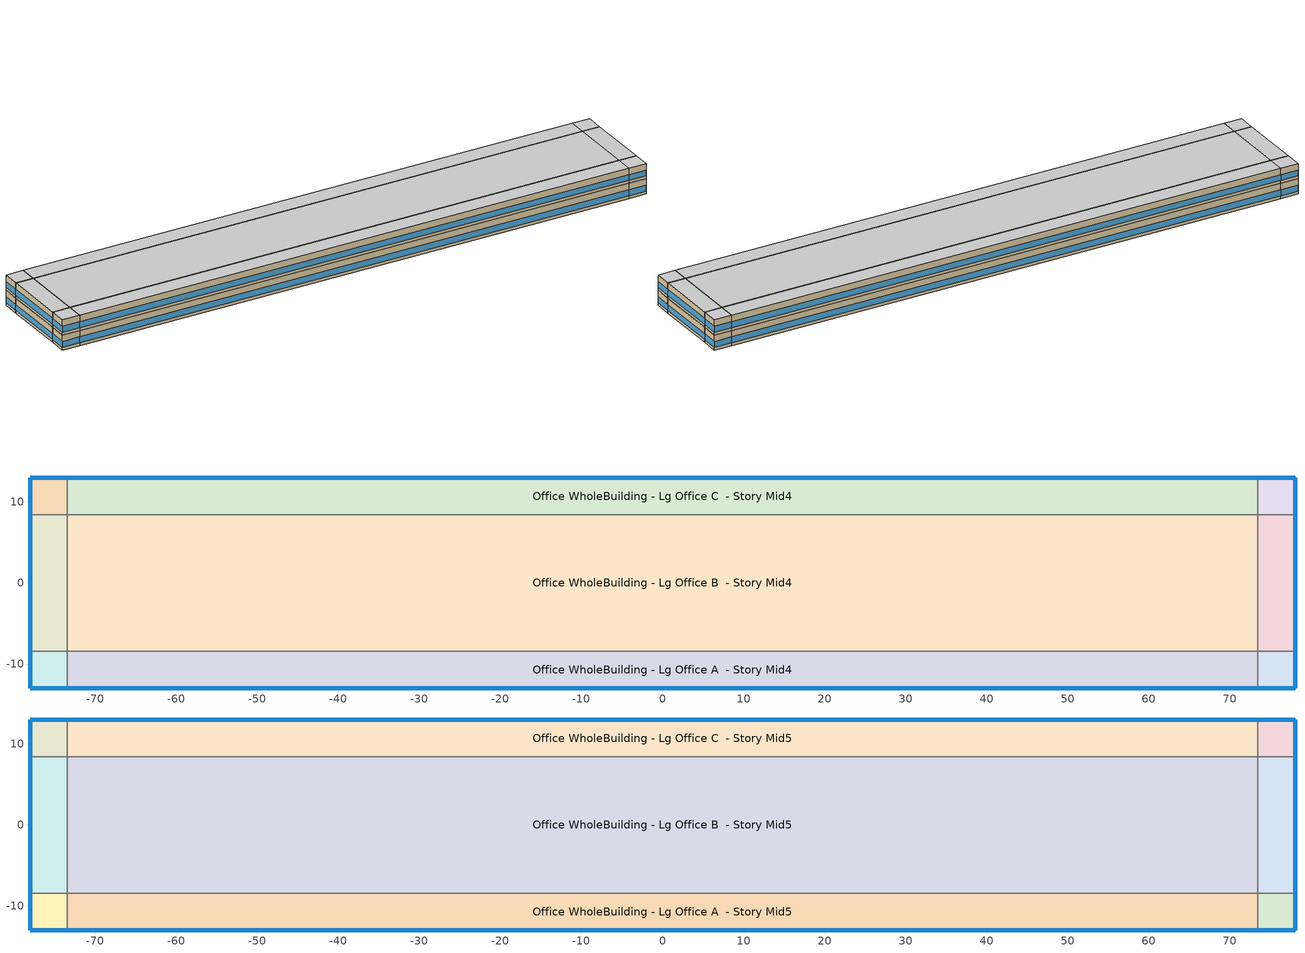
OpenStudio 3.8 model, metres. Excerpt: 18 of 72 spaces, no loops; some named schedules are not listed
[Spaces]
Office WholeBuilding - Lg Office A end_a - Story Mid4
 floor adiabatic (Typical Interior Floor): -78.08,-13.01 -78.08,-8.44 -73.51,-8.44 -73.51,-13.01 z15.85
 wall outside: -78.08,-8.44 -78.08,-13.01 -73.51,-13.01 z15.85:19.81
 wall to Office WholeBuilding - Lg Office B end_a - Story Mid4: -73.51,-8.44 -78.08,-8.44 z15.85:19.81
 wall to Office WholeBuilding - Lg Office A  - Story Mid4: -73.51,-13.01 -73.51,-8.44 z15.85:19.81
 window (Window U-0.91 SHGC 0.53): -78.08,-8.47 -78.08,-12.99 / -78.06,-13.01 -73.54,-13.01 z16.61:18.13
 ceiling adiabatic (Typical Interior Ceiling): -73.51,-13.01 -73.51,-8.44 -78.08,-8.44 -78.08,-13.01 z19.81
Office WholeBuilding - Lg Office B end_a - Story Mid4
 floor adiabatic (Typical Interior Floor): -78.08,-8.44 -78.08,8.44 -73.51,8.44 -73.51,-8.44 z15.85
 wall outside: -78.08,8.44 -78.08,-8.44 z15.85:19.81
 wall to Office WholeBuilding - Lg Office C end_a - Story Mid4: -73.51,8.44 -78.08,8.44 z15.85:19.81
 wall to Office WholeBuilding - Lg Office B  - Story Mid4: -73.51,-8.44 -73.51,8.44 z15.85:19.81
 window (Window U-0.91 SHGC 0.53): -78.08,8.42 -78.08,-8.42 z16.61:18.12
 ceiling adiabatic (Typical Interior Ceiling): -73.51,-8.44 -73.51,8.44 -78.08,8.44 -78.08,-8.44 z19.81
Office WholeBuilding - Lg Office C end_a - Story Mid4
 floor adiabatic (Typical Interior Floor): -78.08,8.44 -78.08,13.01 -73.51,13.01 -73.51,8.44 z15.85
 wall outside: -73.51,13.01 -78.08,13.01 -78.08,8.44 z15.85:19.81
 wall to Office WholeBuilding - Lg Office C  - Story Mid4: -73.51,8.44 -73.51,13.01 z15.85:19.81
 window (Window U-0.91 SHGC 0.53): -78.08,12.99 -78.08,8.47 / -73.54,13.01 -78.06,13.01 z16.61:18.13
 ceiling adiabatic (Typical Interior Ceiling): -73.51,8.44 -73.51,13.01 -78.08,13.01 -78.08,8.44 z19.81
Office WholeBuilding - Lg Office A  - Story Mid4
 floor adiabatic (Typical Interior Floor): -73.51,-13.01 -73.51,-8.44 73.51,-8.44 73.51,-13.01 z15.85
 wall outside: -73.51,-13.01 73.51,-13.01 z15.85:19.81
 wall to Office WholeBuilding - Lg Office B  - Story Mid4: 73.51,-8.44 -73.51,-8.44 z15.85:19.81
 wall to Office WholeBuilding - Lg Office A end_b - Story Mid4: 73.51,-13.01 73.51,-8.44 z15.85:19.81
 window (Window U-0.91 SHGC 0.53): -73.48,-13.01 73.48,-13.01 z16.61:18.12
 ceiling adiabatic (Typical Interior Ceiling): 73.51,-13.01 73.51,-8.44 -73.51,-8.44 -73.51,-13.01 z19.81
Office WholeBuilding - Lg Office B  - Story Mid4
 floor adiabatic (Typical Interior Floor): -73.51,-8.44 -73.51,8.44 73.51,8.44 73.51,-8.44 z15.85
 wall to Office WholeBuilding - Lg Office C  - Story Mid4: 73.51,8.44 -73.51,8.44 z15.85:19.81
 wall to Office WholeBuilding - Lg Office B end_b - Story Mid4: 73.51,-8.44 73.51,8.44 z15.85:19.81
 ceiling adiabatic (Typical Interior Ceiling): 73.51,-8.44 73.51,8.44 -73.51,8.44 -73.51,-8.44 z19.81
Office WholeBuilding - Lg Office C  - Story Mid4
 floor adiabatic (Typical Interior Floor): -73.51,8.44 -73.51,13.01 73.51,13.01 73.51,8.44 z15.85
 wall outside: 73.51,13.01 -73.51,13.01 z15.85:19.81
 wall to Office WholeBuilding - Lg Office C end_b - Story Mid4: 73.51,8.44 73.51,13.01 z15.85:19.81
 window (Window U-0.91 SHGC 0.53): 73.48,13.01 -73.48,13.01 z16.61:18.12
 ceiling adiabatic (Typical Interior Ceiling): 73.51,8.44 73.51,13.01 -73.51,13.01 -73.51,8.44 z19.81
Office WholeBuilding - Lg Office A end_b - Story Mid4
 floor adiabatic (Typical Interior Floor): 73.51,-13.01 73.51,-8.44 78.08,-8.44 78.08,-13.01 z15.85
 wall outside: 73.51,-13.01 78.08,-13.01 78.08,-8.44 z15.85:19.81
 wall to Office WholeBuilding - Lg Office B end_b - Story Mid4: 78.08,-8.44 73.51,-8.44 z15.85:19.81
 window (Window U-0.91 SHGC 0.53): 73.54,-13.01 78.06,-13.01 / 78.08,-12.99 78.08,-8.47 z16.61:18.13
 ceiling adiabatic (Typical Interior Ceiling): 78.08,-13.01 78.08,-8.44 73.51,-8.44 73.51,-13.01 z19.81
Office WholeBuilding - Lg Office B end_b - Story Mid4
 floor adiabatic (Typical Interior Floor): 73.51,-8.44 73.51,8.44 78.08,8.44 78.08,-8.44 z15.85
 wall outside: 78.08,-8.44 78.08,8.44 z15.85:19.81
 wall to Office WholeBuilding - Lg Office C end_b - Story Mid4: 78.08,8.44 73.51,8.44 z15.85:19.81
 window (Window U-0.91 SHGC 0.53): 78.08,-8.42 78.08,8.42 z16.61:18.12
 ceiling adiabatic (Typical Interior Ceiling): 78.08,-8.44 78.08,8.44 73.51,8.44 73.51,-8.44 z19.81
Office WholeBuilding - Lg Office C end_b - Story Mid4
 floor adiabatic (Typical Interior Floor): 73.51,8.44 73.51,13.01 78.08,13.01 78.08,8.44 z15.85
 wall outside: 78.08,8.44 78.08,13.01 73.51,13.01 z15.85:19.81
 window (Window U-0.91 SHGC 0.53): 78.06,13.01 73.54,13.01 / 78.08,8.47 78.08,12.99 z16.61:18.13
 ceiling adiabatic (Typical Interior Ceiling): 78.08,8.44 78.08,13.01 73.51,13.01 73.51,8.44 z19.81
Office WholeBuilding - Lg Office A end_a - Story Mid5
 floor adiabatic (Typical Interior Floor): -78.08,-13.01 -78.08,-8.44 -73.51,-8.44 -73.51,-13.01 z19.81
 wall outside: -78.08,-8.44 -78.08,-13.01 -73.51,-13.01 z19.81:23.77
 wall to Office WholeBuilding - Lg Office B end_a - Story Mid5: -73.51,-8.44 -78.08,-8.44 z19.81:23.77
 wall to Office WholeBuilding - Lg Office A  - Story Mid5: -73.51,-13.01 -73.51,-8.44 z19.81:23.77
 window (Window U-0.91 SHGC 0.53): -78.08,-8.47 -78.08,-12.99 / -78.06,-13.01 -73.54,-13.01 z20.57:22.1
 ceiling adiabatic (Typical Interior Ceiling): -73.51,-13.01 -73.51,-8.44 -78.08,-8.44 -78.08,-13.01 z23.77
Office WholeBuilding - Lg Office B end_a - Story Mid5
 floor adiabatic (Typical Interior Floor): -78.08,-8.44 -78.08,8.44 -73.51,8.44 -73.51,-8.44 z19.81
 wall outside: -78.08,8.44 -78.08,-8.44 z19.81:23.77
 wall to Office WholeBuilding - Lg Office C end_a - Story Mid5: -73.51,8.44 -78.08,8.44 z19.81:23.77
 wall to Office WholeBuilding - Lg Office B  - Story Mid5: -73.51,-8.44 -73.51,8.44 z19.81:23.77
 window (Window U-0.91 SHGC 0.53): -78.08,8.42 -78.08,-8.42 z20.57:22.08
 ceiling adiabatic (Typical Interior Ceiling): -73.51,-8.44 -73.51,8.44 -78.08,8.44 -78.08,-8.44 z23.77
Office WholeBuilding - Lg Office C end_a - Story Mid5
 floor adiabatic (Typical Interior Floor): -78.08,8.44 -78.08,13.01 -73.51,13.01 -73.51,8.44 z19.81
 wall outside: -73.51,13.01 -78.08,13.01 -78.08,8.44 z19.81:23.77
 wall to Office WholeBuilding - Lg Office C  - Story Mid5: -73.51,8.44 -73.51,13.01 z19.81:23.77
 window (Window U-0.91 SHGC 0.53): -78.08,12.99 -78.08,8.47 / -73.54,13.01 -78.06,13.01 z20.57:22.1
 ceiling adiabatic (Typical Interior Ceiling): -73.51,8.44 -73.51,13.01 -78.08,13.01 -78.08,8.44 z23.77
Office WholeBuilding - Lg Office A  - Story Mid5
 floor adiabatic (Typical Interior Floor): -73.51,-13.01 -73.51,-8.44 73.51,-8.44 73.51,-13.01 z19.81
 wall outside: -73.51,-13.01 73.51,-13.01 z19.81:23.77
 wall to Office WholeBuilding - Lg Office B  - Story Mid5: 73.51,-8.44 -73.51,-8.44 z19.81:23.77
 wall to Office WholeBuilding - Lg Office A end_b - Story Mid5: 73.51,-13.01 73.51,-8.44 z19.81:23.77
 window (Window U-0.91 SHGC 0.53): -73.48,-13.01 73.48,-13.01 z20.57:22.08
 ceiling adiabatic (Typical Interior Ceiling): 73.51,-13.01 73.51,-8.44 -73.51,-8.44 -73.51,-13.01 z23.77
Office WholeBuilding - Lg Office B  - Story Mid5
 floor adiabatic (Typical Interior Floor): -73.51,-8.44 -73.51,8.44 73.51,8.44 73.51,-8.44 z19.81
 wall to Office WholeBuilding - Lg Office C  - Story Mid5: 73.51,8.44 -73.51,8.44 z19.81:23.77
 wall to Office WholeBuilding - Lg Office B end_b - Story Mid5: 73.51,-8.44 73.51,8.44 z19.81:23.77
 ceiling adiabatic (Typical Interior Ceiling): 73.51,-8.44 73.51,8.44 -73.51,8.44 -73.51,-8.44 z23.77
Office WholeBuilding - Lg Office C  - Story Mid5
 floor adiabatic (Typical Interior Floor): -73.51,8.44 -73.51,13.01 73.51,13.01 73.51,8.44 z19.81
 wall outside: 73.51,13.01 -73.51,13.01 z19.81:23.77
 wall to Office WholeBuilding - Lg Office C end_b - Story Mid5: 73.51,8.44 73.51,13.01 z19.81:23.77
 window (Window U-0.91 SHGC 0.53): 73.48,13.01 -73.48,13.01 z20.57:22.08
 ceiling adiabatic (Typical Interior Ceiling): 73.51,8.44 73.51,13.01 -73.51,13.01 -73.51,8.44 z23.77
Office WholeBuilding - Lg Office A end_b - Story Mid5
 floor adiabatic (Typical Interior Floor): 73.51,-13.01 73.51,-8.44 78.08,-8.44 78.08,-13.01 z19.81
 wall outside: 73.51,-13.01 78.08,-13.01 78.08,-8.44 z19.81:23.77
 wall to Office WholeBuilding - Lg Office B end_b - Story Mid5: 78.08,-8.44 73.51,-8.44 z19.81:23.77
 window (Window U-0.91 SHGC 0.53): 78.08,-12.99 78.08,-8.47 / 73.54,-13.01 78.06,-13.01 z20.57:22.1
 ceiling adiabatic (Typical Interior Ceiling): 78.08,-13.01 78.08,-8.44 73.51,-8.44 73.51,-13.01 z23.77
Office WholeBuilding - Lg Office B end_b - Story Mid5
 floor adiabatic (Typical Interior Floor): 73.51,-8.44 73.51,8.44 78.08,8.44 78.08,-8.44 z19.81
 wall outside: 78.08,-8.44 78.08,8.44 z19.81:23.77
 wall to Office WholeBuilding - Lg Office C end_b - Story Mid5: 78.08,8.44 73.51,8.44 z19.81:23.77
 window (Window U-0.91 SHGC 0.53): 78.08,-8.42 78.08,8.42 z20.57:22.08
 ceiling adiabatic (Typical Interior Ceiling): 78.08,-8.44 78.08,8.44 73.51,8.44 73.51,-8.44 z23.77
Office WholeBuilding - Lg Office C end_b - Story Mid5
 floor adiabatic (Typical Interior Floor): 73.51,8.44 73.51,13.01 78.08,13.01 78.08,8.44 z19.81
 wall outside: 78.08,8.44 78.08,13.01 73.51,13.01 z19.81:23.77
 window (Window U-0.91 SHGC 0.53): 78.06,13.01 73.54,13.01 / 78.08,8.47 78.08,12.99 z20.57:22.1
 ceiling adiabatic (Typical Interior Ceiling): 78.08,8.44 78.08,13.01 73.51,13.01 73.51,8.44 z23.77
[Site]
Houston Dw Hooks_TX_USA: Latitude {deg}=30.06; Longitude {deg}=-95.55; Time Zone {hr}=-6; Elevation {m}=46; Terrain=City
[Site:WaterMainsTemperature]
Calculation Method=Correlation; Annual Average Outdoor Air Temperature {C}=20.83; Maximum Difference In Monthly Average Outdoor Air Temperatures {deltaC}=19.84
[SizingPeriod:DesignDay] Barometric Pressure {Pa}=100774; Rain Indicator=No; Snow Indicator=No; Day of Month=21; Daylight Saving Time Indicator=No; Humidity Condition Type=Wetbulb; Dry-Bulb Temperature Range Modifier Type=DefaultMultipliers
Name | Maximum Dry-Bulb Temperature {C} | Daily Dry-Bulb Temperature Range {deltaC} | Wind Speed {m/s} | Wind Direction {deg} | Month | Day Type | Wetbulb or DewPoint at Maximum Dry-Bulb {C} | Solar Model Indicator | ASHRAE Clear Sky Optical Depth for Beam Irradiance | ASHRAE Clear Sky Optical Depth for Diffuse Irradiance | Sky Clearness
Houston Dw Hooks Ann Clg .4% Condns DB=>MWB 1 | 37 | 11 | 2.9 | 190 | 8 | SummerDesignDay | 24.5 | ASHRAETau | 0.4 | 2.405
Houston Dw Hooks Ann Clg .4% Condns WB=>MDB 1 | 31.2 | 11 | 2.9 | 190 | 8 | SummerDesignDay | 26.8 | ASHRAETau | 0.4 | 2.405
Houston Dw Hooks Ann Htg 99.6% Condns DB 1 | -1.2 | 0 | 1.5 | 0 | 12 | WinterDesignDay | -1.2 | ASHRAEClearSky |  |  | 0
Houston Dw Hooks August .4% Condns DB=>MCWB 1 | 37.7 | 11 | 2.9 | 190 | 8 | SummerDesignDay | 24.5 | ASHRAETau | 0.4 | 2.405
[ClimateZones]
Climate Zone Institution Name 1=ASHRAE; Climate Zone Document Name 1=ANSI/ASHRAE Standard 169; Climate Zone Document Year 1=2006; Climate Zone Value 1=ASHRAE 169-2013-2A
[Building]
ComStock DOE Ref Pre-1980|LargeOffice: North Axis {deg}=315; Default Construction Set=ComStock DOE Ref Pre-1980 - Office - ASHRAE 169-2013-2A; Default Schedule Set=Building Default Schedule Set; Standards Building Type=Office
[Site:GroundTemperature:FCfactorMethod]
January Ground Temperature {C}=24.2; February Ground Temperature {C}=18.9; March Ground Temperature {C}=15.7; April Ground Temperature {C}=13.6; May Ground Temperature {C}=15.5; June Ground Temperature {C}=17.1; July Ground Temperature {C}=21.2; August Ground Temperature {C}=26.9; September Ground Temperature {C}=27.6; October Ground Temperature {C}=27.9; November Ground Temperature {C}=27.4; December Ground Temperature {C}=26.2
[DefaultConstructionSet]
ComStock DOE Ref Pre-1980 - Office - ASHRAE 169-2013-2A: Default Exterior Surface Constructions=Default Surface Constructions 1; Default Interior Surface Constructions=Default Surface Constructions 2; Default Ground Contact Surface Constructions=Default Surface Constructions 3; Default Exterior SubSurface Constructions=Default Sub Surface Constructions 1; Default Interior SubSurface Constructions=Default Sub Surface Constructions 2; Interior Partition Construction=Typical Interior Partition
[DefaultSurfaceConstructions]
Name | Floor Construction | Wall Construction | Roof Ceiling Construction
Default Surface Constructions 1 | Typical Insulated Exterior Mass Floor | Typical Insulated Exterior Mass Wall R-4.35 | Typical IEAD Roof R-10.0
Default Surface Constructions 2 | Typical Interior Floor | Typical Interior Wall | Typical Interior Ceiling
Default Surface Constructions 3 | Typical Insulated Carpeted 6in Slab Floor | Typical Insulated Basement Mass Wall
[Construction]
Typical Insulated Exterior Mass Floor: 4 in. Normalweight Concrete Floor, Typical Carpet Pad
Typical Insulated Exterior Mass Wall R-4.35: 1IN Stucco, 8IN CONCRETE HW RefBldg, Typical Insulation R-1.96, 1/2IN Gypsum
Typical IEAD Roof R-10.0: Roof Membrane, Typical Insulation R-8.88, Metal Roof Surface
Typical Interior Floor: 100mm Normalweight concrete floor, CP02 CARPET PAD
Typical Interior Wall: G01 13mm gypsum board, G01 13mm gypsum board
Typical Interior Ceiling: CP02 CARPET PAD, 100mm Normalweight concrete floor
Typical Insulated Carpeted 6in Slab Floor: 6 in. Normalweight Concrete Floor, Typical Carpet Pad
Typical Insulated Basement Mass Wall: 8 in. Concrete Block Basement Wall
U 1.22 SHGC 0.54 Simple Glazing Window U-1.22 SHGC 0.54: U 1.22 SHGC 0.54 Simple Glazing U-1.22 SHGC 0.54
U 1.22 SHGC 0.54 Simple Glazing Window U-1.22 SHGC 0.54 1: U 1.22 SHGC 0.54 Simple Glazing U-1.22 SHGC 0.54 1
Typical Insulated Metal Door: F08 Metal surface, Typical Insulation
U 0.88 SHGC 0.16 Sgl Ref-A-L Clr 6mm: REF A CLEAR LO 6MM
Typical Overhead Door: Typical Insulation
Typical Interior Window: Clear 3mm
Typical Interior Door; Typical Interior Partition: G05 25mm wood
InteriorFurnishings 1: Std Wood 6inch 1
Window U-0.91 SHGC 0.53: Simple Glazing Single - No LowE - Tinted/Reflective - Wood
[Material:NoMass] Roughness=Smooth; Thermal Absorptance=0.9; Solar Absorptance=0.7
Name | Thermal Resistance {m2-K/W} | Visible Absorptance
Typical Insulation R-1.96 | 0.34506 | 0.7
Typical Carpet Pad; CP02 CARPET PAD | 0.21648 | 0.8
Typical Insulation R-8.88 | 1.56434 | 0.7
Typical Insulation | 0.0282222 | 0.7
[Material] Thermal Absorptance=0.9
Name | Roughness | Thickness {m} | Conductivity {W/m-K} | Density {kg/m3} | Specific Heat {J/kg-K} | Solar Absorptance | Visible Absorptance
4 in. Normalweight Concrete Floor | MediumRough | 0.1016 | 2.31 | 2322 | 832 | 0.7 | 0.7
1IN Stucco | Smooth | 0.0253 | 0.6918 | 1858 | 837 | 0.7 | 0.92
8IN CONCRETE HW RefBldg | Rough | 0.2032 | 1.311 | 2240 | 836.8 | 0.7 | 0.7
1/2IN Gypsum | Smooth | 0.0127 | 0.16 | 784.9 | 830 | 0.4 | 0.4
Roof Membrane | VeryRough | 0.0095 | 0.16 | 1121.29 | 1460 | 0.7 | 0.7
Metal Roof Surface; F08 Metal surface | Smooth | 0.0008 | 45.28 | 7824 | 500 | 0.7 | 0.7
100mm Normalweight concrete floor | MediumRough | 0.1016 | 2.31045 | 2322 | 832.557 | 0.7 | 0.7
G01 13mm gypsum board | Smooth | 0.0127 | 0.160031 | 800.001 | 1090.73 | 0.7 | 0.5
6 in. Normalweight Concrete Floor | MediumRough | 0.1524 | 2.31 | 2322 | 832 | 0.7 | 0.7
8 in. Concrete Block Basement Wall | MediumRough | 0.2032 | 1.326 | 1842 | 912 | 0.7 | 0.7
G05 25mm wood | MediumSmooth | 0.0254 | 0.15 | 608 | 1630 | 0.5 | 0.5
Std Wood 6inch 1 | MediumSmooth | 0.15 | 0.12 | 540 | 1210 | 0.7 | 0.7
[DefaultSubSurfaceConstructions]
Name | Fixed Window Construction | Operable Window Construction | Door Construction | Glass Door Construction | Overhead Door Construction | Tubular Daylight Dome Construction | Tubular Daylight Diffuser Construction
Default Sub Surface Constructions 1 | U 1.22 SHGC 0.54 Simple Glazing Window U-1.22 SHGC 0.54 | U 1.22 SHGC 0.54 Simple Glazing Window U-1.22 SHGC 0.54 1 | Typical Insulated Metal Door | U 0.88 SHGC 0.16 Sgl Ref-A-L Clr 6mm | Typical Overhead Door | Typical Interior Window | Typical Interior Window
Default Sub Surface Constructions 2 | Typical Interior Window | Typical Interior Window | Typical Interior Door
[WindowMaterial:SimpleGlazingSystem]
Name | U-Factor {W/m2-K} | Solar Heat Gain Coefficient | Visible Transmittance
U 1.22 SHGC 0.54 Simple Glazing U-1.22 SHGC 0.54; U 1.22 SHGC 0.54 Simple Glazing U-1.22 SHGC 0.54 1 | 6.92748 | 0.54 | 0.38
Simple Glazing Single - No LowE - Tinted/Reflective - Wood | 5.16722 | 0.525 | 0.436
[WindowMaterial:Glazing] Optical Data Type=SpectralAverage; Infrared Transmittance at Normal Incidence=0; Front Side Infrared Hemispherical Emissivity=0.84; Conductivity {W/m-K}=0.9; Dirt Correction Factor for Solar and Visible Transmittance=1; Solar Diffusing=No
Name | Thickness {m} | Solar Transmittance at Normal Incidence | Front Side Solar Reflectance at Normal Incidence | Back Side Solar Reflectance at Normal Incidence | Visible Transmittance at Normal Incidence | Front Side Visible Reflectance at Normal Incidence | Back Side Visible Reflectance at Normal Incidence | Back Side Infrared Hemispherical Emissivity
REF A CLEAR LO 6MM | 0.006 | 0.066 | 0.341 | 0.493 | 0.08 | 0.41 | 0.37 | 0.4
Clear 3mm | 0.003 | 0.837 | 0.075 | 0.075 | 0.898 | 0.081 | 0.081 | 0.84
[SpaceType]
Office WholeBuilding - Lg Office - ComStock DOE Ref Pre-1980: Default Schedule Set=Office WholeBuilding - Lg Office Schedule Set; Design Specification Outdoor Air Object=Office WholeBuilding - Lg Office Ventilation; Standards Building Type=Office; Standards Space Type=WholeBuilding - Lg Office
[BuildingStory] Nominal Floor to Floor Height {m}=3.9624
Name | Nominal Z Coordinate {m}
Story Mid4 | 15.8496
Story Mid5 | 19.812
[Space] Space Type=Office WholeBuilding - Lg Office - ComStock DOE Ref Pre-1980
Name | Building Story | Thermal Zone
Office WholeBuilding - Lg Office A end_a - Story Mid4 | Story Mid4 | Zone Office WholeBuilding - Lg Office A end_a - Story Mid4
Office WholeBuilding - Lg Office B end_a - Story Mid4 | Story Mid4 | Zone Office WholeBuilding - Lg Office B end_a - Story Mid4
Office WholeBuilding - Lg Office C end_a - Story Mid4 | Story Mid4 | Zone Office WholeBuilding - Lg Office C end_a - Story Mid4
Office WholeBuilding - Lg Office A  - Story Mid4 | Story Mid4 | Zone Office WholeBuilding - Lg Office A  - Story Mid4
Office WholeBuilding - Lg Office B  - Story Mid4 | Story Mid4 | Zone Office WholeBuilding - Lg Office B  - Story Mid4
Office WholeBuilding - Lg Office C  - Story Mid4 | Story Mid4 | Zone Office WholeBuilding - Lg Office C  - Story Mid4
Office WholeBuilding - Lg Office A end_b - Story Mid4 | Story Mid4 | Zone Office WholeBuilding - Lg Office A end_b - Story Mid4
Office WholeBuilding - Lg Office B end_b - Story Mid4 | Story Mid4 | Zone Office WholeBuilding - Lg Office B end_b - Story Mid4
Office WholeBuilding - Lg Office C end_b - Story Mid4 | Story Mid4 | Zone Office WholeBuilding - Lg Office C end_b - Story Mid4
Office WholeBuilding - Lg Office A end_a - Story Mid5 | Story Mid5 | Zone Office WholeBuilding - Lg Office A end_a - Story Mid5
Office WholeBuilding - Lg Office B end_a - Story Mid5 | Story Mid5 | Zone Office WholeBuilding - Lg Office B end_a - Story Mid5
Office WholeBuilding - Lg Office C end_a - Story Mid5 | Story Mid5 | Zone Office WholeBuilding - Lg Office C end_a - Story Mid5
Office WholeBuilding - Lg Office A  - Story Mid5 | Story Mid5 | Zone Office WholeBuilding - Lg Office A  - Story Mid5
Office WholeBuilding - Lg Office B  - Story Mid5 | Story Mid5 | Zone Office WholeBuilding - Lg Office B  - Story Mid5
Office WholeBuilding - Lg Office C  - Story Mid5 | Story Mid5 | Zone Office WholeBuilding - Lg Office C  - Story Mid5
Office WholeBuilding - Lg Office A end_b - Story Mid5 | Story Mid5 | Zone Office WholeBuilding - Lg Office A end_b - Story Mid5
Office WholeBuilding - Lg Office B end_b - Story Mid5 | Story Mid5 | Zone Office WholeBuilding - Lg Office B end_b - Story Mid5
Office WholeBuilding - Lg Office C end_b - Story Mid5 | Story Mid5 | Zone Office WholeBuilding - Lg Office C end_b - Story Mid5
[ThermalZone] Multiplier=1; Use Ideal Air Loads=No
Name | Thermostat
Zone Office WholeBuilding - Lg Office A end_a - Story Mid4 | Office WholeBuilding - Lg Office - ComStock DOE Ref Pre-1980 Thermostat 12
Zone Office WholeBuilding - Lg Office B end_a - Story Mid4 | Office WholeBuilding - Lg Office - ComStock DOE Ref Pre-1980 Thermostat 36
Zone Office WholeBuilding - Lg Office C end_a - Story Mid4 | Office WholeBuilding - Lg Office - ComStock DOE Ref Pre-1980 Thermostat 60
Zone Office WholeBuilding - Lg Office A  - Story Mid4 | Office WholeBuilding - Lg Office - ComStock DOE Ref Pre-1980 Thermostat 4
Zone Office WholeBuilding - Lg Office B  - Story Mid4 | Office WholeBuilding - Lg Office - ComStock DOE Ref Pre-1980 Thermostat 28
Zone Office WholeBuilding - Lg Office C  - Story Mid4 | Office WholeBuilding - Lg Office - ComStock DOE Ref Pre-1980 Thermostat 52
Zone Office WholeBuilding - Lg Office A end_b - Story Mid4 | Office WholeBuilding - Lg Office - ComStock DOE Ref Pre-1980 Thermostat 20
Zone Office WholeBuilding - Lg Office B end_b - Story Mid4 | Office WholeBuilding - Lg Office - ComStock DOE Ref Pre-1980 Thermostat 44
Zone Office WholeBuilding - Lg Office C end_b - Story Mid4 | Office WholeBuilding - Lg Office - ComStock DOE Ref Pre-1980 Thermostat 68
Zone Office WholeBuilding - Lg Office A end_a - Story Mid5 | Office WholeBuilding - Lg Office - ComStock DOE Ref Pre-1980 Thermostat 13
Zone Office WholeBuilding - Lg Office B end_a - Story Mid5 | Office WholeBuilding - Lg Office - ComStock DOE Ref Pre-1980 Thermostat 37
Zone Office WholeBuilding - Lg Office C end_a - Story Mid5 | Office WholeBuilding - Lg Office - ComStock DOE Ref Pre-1980 Thermostat 61
Zone Office WholeBuilding - Lg Office A  - Story Mid5 | Office WholeBuilding - Lg Office - ComStock DOE Ref Pre-1980 Thermostat 5
Zone Office WholeBuilding - Lg Office B  - Story Mid5 | Office WholeBuilding - Lg Office - ComStock DOE Ref Pre-1980 Thermostat 29
Zone Office WholeBuilding - Lg Office C  - Story Mid5 | Office WholeBuilding - Lg Office - ComStock DOE Ref Pre-1980 Thermostat 53
Zone Office WholeBuilding - Lg Office A end_b - Story Mid5 | Office WholeBuilding - Lg Office - ComStock DOE Ref Pre-1980 Thermostat 21
Zone Office WholeBuilding - Lg Office B end_b - Story Mid5 | Office WholeBuilding - Lg Office - ComStock DOE Ref Pre-1980 Thermostat 45
Zone Office WholeBuilding - Lg Office C end_b - Story Mid5 | Office WholeBuilding - Lg Office - ComStock DOE Ref Pre-1980 Thermostat 69
[People:Definition]
Office WholeBuilding - Lg Office People Definition: Number of People Calculation Method=People/Area; People per Space Floor Area {person/m2}=0.0538196; Fraction Radiant=0.3
[People]
Office WholeBuilding - Lg Office People: People Definition=Office WholeBuilding - Lg Office People Definition; Space or SpaceType=Office WholeBuilding - Lg Office - ComStock DOE Ref Pre-1980; Work Efficiency Schedule=Work Efficiency Schedule; Clothing Insulation Schedule=Clothing Schedule; Air Velocity Schedule=Air Velocity Schedule; Multiplier=1
[Lights:Definition] Design Level Calculation Method=Watts/Area; Fraction Visible=0.2; Return Air Fraction=0
Name | Watts per Space Floor Area {W/m2} | Fraction Radiant
Office WholeBuilding - Lg Office - ComStock DOE Ref Pre-1980 General Lights Definition | 6.48438 | 0.31
Office WholeBuilding - Lg Office - ComStock DOE Ref Pre-1980 Wall Wash Lights Definition | 6.28133 | 0.125
[ElectricEquipment:Definition]
Office WholeBuilding - Lg Office Elec Equip Definition: Design Level Calculation Method=Watts/Area; Watts per Space Floor Area {W/m2}=8.07293; Fraction Latent=0; Fraction Radiant=0.5; Fraction Lost=0
[ElectricEquipment]
Office WholeBuilding - Lg Office Elec Equip: Electric Equipment Definition=Office WholeBuilding - Lg Office Elec Equip Definition; Space or SpaceType=Office WholeBuilding - Lg Office - ComStock DOE Ref Pre-1980; Schedule=Office BLDG_EQUIP_EndUseData BPR Adjusted
[DesignSpecification:OutdoorAir]
Office WholeBuilding - Lg Office Ventilation: Outdoor Air Method=Sum; Outdoor Air Flow per Person {m3/s-person}=0.00943895
[DefaultScheduleSet]
Name | Number of People Schedule | People Activity Level Schedule | Lighting Schedule | Electric Equipment Schedule | Infiltration Schedule | Hours of Operation Schedule
Office WholeBuilding - Lg Office Schedule Set | Large Office Bldg Occ | Large Office Activity | Office BLDG_LIGHT_EndUseData | Office BLDG_EQUIP_EndUseData | Large Office Infil Quarter On
Building Default Schedule Set |  |  |  |  |  | Building Hours of Operation NonResidential
[Exterior:Lights:Definition]
Name | Design Level {W}
Parking Areas and Drives Def (W/ft^2) | 0.0414577
Building Facades Def (W/ft^2) | 0.2
Main Entries Def (W/ft) | 30
Other Doors Def (W/ft) | 20
[Exterior:Lights] Schedule=Always On Discrete; Control Option=AstronomicalClock
Name | Exterior Lights Definition | Multiplier
Parking Areas and Drives | Parking Areas and Drives Def (W/ft^2) | 228629
Building Facades | Building Facades Def (W/ft^2) | 15541.2
Main Entries | Main Entries Def (W/ft) | 35
Other Doors | Other Doors Def (W/ft) | 52.5
[ThermostatSetpoint:DualSetpoint] Heating Setpoint Temperature Schedule=Large Office HtgSetp; Cooling Setpoint Temperature Schedule=Large Office ClgSetp
Office WholeBuilding - Lg Office - ComStock DOE Ref Pre-1980 Thermostat 4; Office WholeBuilding - Lg Office - ComStock DOE Ref Pre-1980 Thermostat 5; Office WholeBuilding - Lg Office - ComStock DOE Ref Pre-1980 Thermostat 12; Office WholeBuilding - Lg Office - ComStock DOE Ref Pre-1980 Thermostat 13; Office WholeBuilding - Lg Office - ComStock DOE Ref Pre-1980 Thermostat 20; Office WholeBuilding - Lg Office - ComStock DOE Ref Pre-1980 Thermostat 21; Office WholeBuilding - Lg Office - ComStock DOE Ref Pre-1980 Thermostat 28; Office WholeBuilding - Lg Office - ComStock DOE Ref Pre-1980 Thermostat 29; Office WholeBuilding - Lg Office - ComStock DOE Ref Pre-1980 Thermostat 36; Office WholeBuilding - Lg Office - ComStock DOE Ref Pre-1980 Thermostat 37; Office WholeBuilding - Lg Office - ComStock DOE Ref Pre-1980 Thermostat 44; Office WholeBuilding - Lg Office - ComStock DOE Ref Pre-1980 Thermostat 45; Office WholeBuilding - Lg Office - ComStock DOE Ref Pre-1980 Thermostat 52; Office WholeBuilding - Lg Office - ComStock DOE Ref Pre-1980 Thermostat 53; Office WholeBuilding - Lg Office - ComStock DOE Ref Pre-1980 Thermostat 60; Office WholeBuilding - Lg Office - ComStock DOE Ref Pre-1980 Thermostat 61; Office WholeBuilding - Lg Office - ComStock DOE Ref Pre-1980 Thermostat 68; Office WholeBuilding - Lg Office - ComStock DOE Ref Pre-1980 Thermostat 69
[InternalMass:Definition]
Internal Mass Definition 2: Construction=InteriorFurnishings 1; Design Level Calculation Method=SurfaceArea/Area; Surface Area per Space Floor Area=2
[InternalMass] Internal Mass Definition=Internal Mass Definition 2; Multiplier=1
Name | Space or SpaceType
Office WholeBuilding - Lg Office B end_a - Story Mid5 Mass | Office WholeBuilding - Lg Office B end_a - Story Mid5
Office WholeBuilding - Lg Office A  - Story Mid5 Mass | Office WholeBuilding - Lg Office A  - Story Mid5
Office WholeBuilding - Lg Office B end_b - Story Mid4 Mass | Office WholeBuilding - Lg Office B end_b - Story Mid4
Office WholeBuilding - Lg Office A end_a - Story Mid5 Mass | Office WholeBuilding - Lg Office A end_a - Story Mid5
Office WholeBuilding - Lg Office C end_b - Story Mid4 Mass | Office WholeBuilding - Lg Office C end_b - Story Mid4
Office WholeBuilding - Lg Office B end_a - Story Mid4 Mass | Office WholeBuilding - Lg Office B end_a - Story Mid4
Office WholeBuilding - Lg Office B  - Story Mid5 Mass | Office WholeBuilding - Lg Office B  - Story Mid5
Office WholeBuilding - Lg Office B end_b - Story Mid5 Mass | Office WholeBuilding - Lg Office B end_b - Story Mid5
Office WholeBuilding - Lg Office A  - Story Mid4 Mass | Office WholeBuilding - Lg Office A  - Story Mid4
Office WholeBuilding - Lg Office A end_b - Story Mid4 Mass | Office WholeBuilding - Lg Office A end_b - Story Mid4
Office WholeBuilding - Lg Office A end_a - Story Mid4 Mass | Office WholeBuilding - Lg Office A end_a - Story Mid4
Office WholeBuilding - Lg Office C end_a - Story Mid4 Mass | Office WholeBuilding - Lg Office C end_a - Story Mid4
Office WholeBuilding - Lg Office B  - Story Mid4 Mass | Office WholeBuilding - Lg Office B  - Story Mid4
Office WholeBuilding - Lg Office C  - Story Mid4 Mass | Office WholeBuilding - Lg Office C  - Story Mid4
Office WholeBuilding - Lg Office C end_a - Story Mid5 Mass | Office WholeBuilding - Lg Office C end_a - Story Mid5
Office WholeBuilding - Lg Office C  - Story Mid5 Mass | Office WholeBuilding - Lg Office C  - Story Mid5
Office WholeBuilding - Lg Office A end_b - Story Mid5 Mass | Office WholeBuilding - Lg Office A end_b - Story Mid5
Office WholeBuilding - Lg Office C end_b - Story Mid5 Mass | Office WholeBuilding - Lg Office C end_b - Story Mid5
[Lights] Space or SpaceType=Office WholeBuilding - Lg Office - ComStock DOE Ref Pre-1980; Schedule=Office BLDG_LIGHT_EndUseData BPR Adjusted; Fraction Replaceable=1
Name | Lights Definition
Office WholeBuilding - Lg Office - ComStock DOE Ref Pre-1980 General Lighting | Office WholeBuilding - Lg Office - ComStock DOE Ref Pre-1980 General Lights Definition
Office WholeBuilding - Lg Office - ComStock DOE Ref Pre-1980 Wall Wash Lighting | Office WholeBuilding - Lg Office - ComStock DOE Ref Pre-1980 Wall Wash Lights Definition
[SpaceInfiltration:DesignFlowRate] Design Flow Rate Calculation Method=Flow/ExteriorArea; Flow per Exterior Surface Area {m3/s-m2}=0.000413282; Velocity Term Coefficient=0
Name | Space or SpaceType | Schedule | Constant Term Coefficient | Temperature Term Coefficient | Velocity Squared Term Coefficient
Office WholeBuilding - Lg Office B end_a - Story Mid5 HVAC On Infiltration | Office WholeBuilding - Lg Office B end_a - Story Mid5 | Infiltration HVAC On Schedule | -0.0103 | -0.0007 | 0.0231
Office WholeBuilding - Lg Office B end_a - Story Mid5 HVAC Off Infiltration | Office WholeBuilding - Lg Office B end_a - Story Mid5 | Infiltration HVAC Off Schedule | 0 | 0.0164 | 0.0308
Office WholeBuilding - Lg Office A  - Story Mid5 HVAC On Infiltration | Office WholeBuilding - Lg Office A  - Story Mid5 | Infiltration HVAC On Schedule | -0.0103 | -0.0007 | 0.0231
Office WholeBuilding - Lg Office A  - Story Mid5 HVAC Off Infiltration | Office WholeBuilding - Lg Office A  - Story Mid5 | Infiltration HVAC Off Schedule | 0 | 0.0164 | 0.0308
Office WholeBuilding - Lg Office B end_b - Story Mid4 HVAC On Infiltration | Office WholeBuilding - Lg Office B end_b - Story Mid4 | Infiltration HVAC On Schedule | -0.0103 | -0.0007 | 0.0231
Office WholeBuilding - Lg Office B end_b - Story Mid4 HVAC Off Infiltration | Office WholeBuilding - Lg Office B end_b - Story Mid4 | Infiltration HVAC Off Schedule | 0 | 0.0164 | 0.0308
Office WholeBuilding - Lg Office A end_a - Story Mid5 HVAC On Infiltration | Office WholeBuilding - Lg Office A end_a - Story Mid5 | Infiltration HVAC On Schedule | -0.0103 | -0.0007 | 0.0231
Office WholeBuilding - Lg Office A end_a - Story Mid5 HVAC Off Infiltration | Office WholeBuilding - Lg Office A end_a - Story Mid5 | Infiltration HVAC Off Schedule | 0 | 0.0164 | 0.0308
Office WholeBuilding - Lg Office C end_b - Story Mid4 HVAC On Infiltration | Office WholeBuilding - Lg Office C end_b - Story Mid4 | Infiltration HVAC On Schedule | -0.0103 | -0.0007 | 0.0231
Office WholeBuilding - Lg Office C end_b - Story Mid4 HVAC Off Infiltration | Office WholeBuilding - Lg Office C end_b - Story Mid4 | Infiltration HVAC Off Schedule | 0 | 0.0164 | 0.0308
Office WholeBuilding - Lg Office B end_a - Story Mid4 HVAC On Infiltration | Office WholeBuilding - Lg Office B end_a - Story Mid4 | Infiltration HVAC On Schedule | -0.0103 | -0.0007 | 0.0231
Office WholeBuilding - Lg Office B end_a - Story Mid4 HVAC Off Infiltration | Office WholeBuilding - Lg Office B end_a - Story Mid4 | Infiltration HVAC Off Schedule | 0 | 0.0164 | 0.0308
Office WholeBuilding - Lg Office B end_b - Story Mid5 HVAC On Infiltration | Office WholeBuilding - Lg Office B end_b - Story Mid5 | Infiltration HVAC On Schedule | -0.0103 | -0.0007 | 0.0231
Office WholeBuilding - Lg Office B end_b - Story Mid5 HVAC Off Infiltration | Office WholeBuilding - Lg Office B end_b - Story Mid5 | Infiltration HVAC Off Schedule | 0 | 0.0164 | 0.0308
Office WholeBuilding - Lg Office A  - Story Mid4 HVAC On Infiltration | Office WholeBuilding - Lg Office A  - Story Mid4 | Infiltration HVAC On Schedule | -0.0103 | -0.0007 | 0.0231
Office WholeBuilding - Lg Office A  - Story Mid4 HVAC Off Infiltration | Office WholeBuilding - Lg Office A  - Story Mid4 | Infiltration HVAC Off Schedule | 0 | 0.0164 | 0.0308
Office WholeBuilding - Lg Office A end_b - Story Mid4 HVAC On Infiltration | Office WholeBuilding - Lg Office A end_b - Story Mid4 | Infiltration HVAC On Schedule | -0.0103 | -0.0007 | 0.0231
Office WholeBuilding - Lg Office A end_b - Story Mid4 HVAC Off Infiltration | Office WholeBuilding - Lg Office A end_b - Story Mid4 | Infiltration HVAC Off Schedule | 0 | 0.0164 | 0.0308
Office WholeBuilding - Lg Office A end_a - Story Mid4 HVAC On Infiltration | Office WholeBuilding - Lg Office A end_a - Story Mid4 | Infiltration HVAC On Schedule | -0.0103 | -0.0007 | 0.0231
Office WholeBuilding - Lg Office A end_a - Story Mid4 HVAC Off Infiltration | Office WholeBuilding - Lg Office A end_a - Story Mid4 | Infiltration HVAC Off Schedule | 0 | 0.0164 | 0.0308
Office WholeBuilding - Lg Office C end_a - Story Mid4 HVAC On Infiltration | Office WholeBuilding - Lg Office C end_a - Story Mid4 | Infiltration HVAC On Schedule | -0.0103 | -0.0007 | 0.0231
Office WholeBuilding - Lg Office C end_a - Story Mid4 HVAC Off Infiltration | Office WholeBuilding - Lg Office C end_a - Story Mid4 | Infiltration HVAC Off Schedule | 0 | 0.0164 | 0.0308
Office WholeBuilding - Lg Office C  - Story Mid4 HVAC On Infiltration | Office WholeBuilding - Lg Office C  - Story Mid4 | Infiltration HVAC On Schedule | -0.0103 | -0.0007 | 0.0231
Office WholeBuilding - Lg Office C  - Story Mid4 HVAC Off Infiltration | Office WholeBuilding - Lg Office C  - Story Mid4 | Infiltration HVAC Off Schedule | 0 | 0.0164 | 0.0308
Office WholeBuilding - Lg Office C end_a - Story Mid5 HVAC On Infiltration | Office WholeBuilding - Lg Office C end_a - Story Mid5 | Infiltration HVAC On Schedule | -0.0103 | -0.0007 | 0.0231
Office WholeBuilding - Lg Office C end_a - Story Mid5 HVAC Off Infiltration | Office WholeBuilding - Lg Office C end_a - Story Mid5 | Infiltration HVAC Off Schedule | 0 | 0.0164 | 0.0308
Office WholeBuilding - Lg Office C  - Story Mid5 HVAC On Infiltration | Office WholeBuilding - Lg Office C  - Story Mid5 | Infiltration HVAC On Schedule | -0.0103 | -0.0007 | 0.0231
Office WholeBuilding - Lg Office C  - Story Mid5 HVAC Off Infiltration | Office WholeBuilding - Lg Office C  - Story Mid5 | Infiltration HVAC Off Schedule | 0 | 0.0164 | 0.0308
Office WholeBuilding - Lg Office A end_b - Story Mid5 HVAC On Infiltration | Office WholeBuilding - Lg Office A end_b - Story Mid5 | Infiltration HVAC On Schedule | -0.0103 | -0.0007 | 0.0231
Office WholeBuilding - Lg Office A end_b - Story Mid5 HVAC Off Infiltration | Office WholeBuilding - Lg Office A end_b - Story Mid5 | Infiltration HVAC Off Schedule | 0 | 0.0164 | 0.0308
Office WholeBuilding - Lg Office C end_b - Story Mid5 HVAC On Infiltration | Office WholeBuilding - Lg Office C end_b - Story Mid5 | Infiltration HVAC On Schedule | -0.0103 | -0.0007 | 0.0231
Office WholeBuilding - Lg Office C end_b - Story Mid5 HVAC Off Infiltration | Office WholeBuilding - Lg Office C end_b - Story Mid5 | Infiltration HVAC Off Schedule | 0 | 0.0164 | 0.0308
[Schedule:Ruleset]
Name | Default Day Schedule | Summer Design Day Schedule | Winter Design Day Schedule
Clothing Schedule | Clothing Schedule Default Winter Clothes
Air Velocity Schedule | Air Velocity Schedule Default
Work Efficiency Schedule | Work Efficiency Schedule Default
Large Office Bldg Occ | Large Office Bldg Occ Default | Large Office Bldg Occ Summer Design Day | Large Office Bldg Occ Winter Design Day
Large Office Activity | Large Office Activity Default | Large Office Activity Summer Design Day | Large Office Activity Winter Design Day
Office BLDG_LIGHT_EndUseData | Office BLDG_LIGHT_EndUseData Default | Office BLDG_LIGHT_EndUseData Summer Design Day | Office BLDG_LIGHT_EndUseData Winter Design Day
Office BLDG_EQUIP_EndUseData | Office BLDG_EQUIP_EndUseData Default | Office BLDG_EQUIP_EndUseData Summer Design Day | Office BLDG_EQUIP_EndUseData Winter Design Day
Large Office Infil Quarter On | Large Office Infil Quarter On Default | Large Office Infil Quarter On Summer Design Day | Large Office Infil Quarter On Winter Design Day
Large Office HtgSetp | Large Office HtgSetp Default | Schedule Day 5 | Schedule Day 6
Large Office ClgSetp | Large Office ClgSetp Default | Schedule Day 2 | Schedule Day 3
Building Hours of Operation NonResidential | Building Hours of Operation NonResidential Default | Building Hours of Operation NonResidential Summer Design Day | Building Hours of Operation NonResidential Winter Design Day
Office BLDG_LIGHT_EndUseData BPR Adjusted | Office BLDG_LIGHT_EndUseData Default 1 | Office BLDG_LIGHT_EndUseData Summer Design Day 1 | Office BLDG_LIGHT_EndUseData Winter Design Day 1
Office BLDG_EQUIP_EndUseData BPR Adjusted | Office BLDG_EQUIP_EndUseData Default 1 | Office BLDG_EQUIP_EndUseData Summer Design Day 1 | Office BLDG_EQUIP_EndUseData Winter Design Day 1
[Schedule:Day]
Clothing Schedule Summer Clothes: 24, 0, 0.5
Large Office Bldg Occ Default: Average, 2, 15, 0, 2, 30, 0.025, 2, 45, 0.05, 3, 0, 0.075, 3, 15, 0.1, 3, 30, 0.125, 3, 45, 0.15, 4, 0, 0.175, 4, 15, 0.2, 4, 30, 0.3875, 4, 45, 0.575, 5, 0, 0.7625, 5, 15, 0.95, 8, 15, 0.95, 8, 30, 0.8375, 8, 45, 0.725, 9, 0, 0.6125, 9, 15, 0.5, 9, 30, 0.6125, 9, 45, 0.725, 10, 0, 0.8375, 10, 15, 0.95, 13, 15, 0.95, 13, 30, 0.8875, 13, 45, 0.825, 14, 0, 0.7625, 14, 15, 0.7, 14, 30, 0.625, 14, 45, 0.55, 15, 0, 0.475, 15, 15, 0.4, 15, 45, 0.4, 16, 0, 0.3625, 16, 15, 0.325, 16, 30, 0.2875, 16, 45, 0.25, 17, 0, 0.2125, 17, 15, 0.175, 17, 30, 0.1375, 17, 45, 0.1, 18, 0, 0.09375, 18, 15, 0.0875, 18, 30, 0.08125, 18, 45, 0.075, 19, 0, 0.06875, 19, 15, 0.0625, 19, 30, 0.05625, 19, 45, 0.05, 20, 0, 0.04375, 20, 15, 0.0375, 20, 30, 0.03125, 20, 45, 0.025, 21, 0, 0.01875, 21, 15, 0.0125, 21, 30, 0.00625, 21, 45, 0, 24, 0, 0
Large Office Bldg Occ Summer Design Day: 6, 0, 0, 22, 0, 1, 24, 0, 0.05
Large Office Bldg Occ Winter Design Day: 24, 0, 0
Large Office Activity Default: Average, 24, 0, 120
Large Office Activity Winter Design Day; Large Office Activity Summer Design Day: 24, 0, 120
Office BLDG_EQUIP_EndUseData Sat Day: Average, 0, 15, 0.344203, 0, 30, 0.33816, 0, 45, 0.332117, 1, 0, 0.326074, 1, 15, 0.320031, 1, 30, 0.313988, 1, 45, 0.307945, 2, 0, 0.301902, 2, 15, 0.295859, 2, 30, 0.289816, 2, 45, 0.283773, 3, 0, 0.27773, 3, 15, 0.271687, 3, 30, 0.265644, 3, 45, 0.259601, 4, 0, 0.253558, 4, 15, 0.247515, 4, 30, 0.241472, 4, 45, 0.210897, 5, 0, 0.180322, 5, 15, 0.149748, 5, 30, 0.119173, 5, 45, 0.11536, 6, 0, 0.111547, 6, 15, 0.107734, 6, 30, 0.103921, 6, 45, 0.100109, 7, 0, 0.0962957, 7, 15, 0.0924829, 7, 30, 0.08867, 7, 45, 0.0948569, 8, 0, 0.101044, 8, 15, 0.107231, 8, 30, 0.113418, 8, 45, 0.122914, 9, 0, 0.13241, 9, 15, 0.141906, 9, 30, 0.151402, 9, 45, 0.155215, 10, 0, 0.159028, 10, 15, 0.162841, 10, 30, 0.166654, 10, 45, 0.170466, 11, 0, 0.174279, 11, 15, 0.178092, 11, 30, 0.181905, 11, 45, 0.196941, 12, 0, 0.211976, 12, 15, 0.227012, 12, 30, 0.242047, 12, 45, 0.242335, 13, 0, 0.242623, 13, 15, 0.242911, 13, 30, 0.243198, 13, 45, 0.24104, 14, 0, 0.238882, 14, 15, 0.236724, 14, 30, 0.234566, 14, 45, 0.242551, 15, 0, 0.250536, 15, 15, 0.258522, 15, 30, 0.266507, 15, 45, 0.283701, 16, 0, 0.300895, 16, 15, 0.318089, 16, 30, 0.335282, 16, 45, 0.358951, 17, 0, 0.382619, 17, 15, 0.406288, 17, 30, 0.429956, 17, 45, 0.454992, 18, 0, 0.480027, 18, 15, 0.505062, 18, 30, 0.530098, 18, 45, 0.549665, 19, 0, 0.569233, 19, 15, 0.588801, 19, 30, 0.608369, 19, 45, 0.618584, 20, 0, 0.6288, 20, 15, 0.553406, 20, 30, 0.562039, 20, 45, 0.536141, 21, 0, 0.510242, 21, 15, 0.484343, 21, 30, 0.458445, 21, 45, 0.392421, 22, 0, 0.392403, 22, 15, 0.392385, 22, 30, 0.392367, 22, 45, 0.392349, 23, 0, 0.392331, 23, 15, 0.392313, 23, 30, 0.392295, 23, 45, 0.392277, 24, 0, 0.392259
Office BLDG_EQUIP_EndUseData Sun Day: Average, 0, 15, 0.0922935, 0, 30, 0.518775, 0, 45, 0.548657, 1, 0, 0.578538, 1, 15, 0.608419, 1, 30, 0.6383, 1, 45, 0.637689, 2, 0, 0.637077, 2, 15, 0.636466, 2, 30, 0.635854, 2, 45, 0.579248, 3, 0, 0.522642, 3, 15, 0.466036, 3, 30, 0.40943, 3, 45, 0.418807, 4, 0, 0.428184, 4, 15, 0.437561, 4, 30, 0.446938, 4, 45, 0.429514, 5, 0, 0.41209, 5, 15, 0.394665, 5, 30, 0.377241, 5, 45, 0.382132, 6, 0, 0.387023, 6, 15, 0.391914, 6, 30, 0.396805, 6, 45, 0.407963, 7, 0, 0.419121, 7, 15, 0.430278, 7, 30, 0.441436, 7, 45, 0.44755, 8, 0, 0.453663, 8, 15, 0.459777, 8, 30, 0.465891, 8, 45, 0.460618, 9, 0, 0.455345, 9, 15, 0.450072, 9, 30, 0.444798, 9, 45, 0.424699, 10, 0, 0.4046, 10, 15, 0.384501, 10, 30, 0.364402, 10, 45, 0.0904147, 11, 0, 0.0903699, 11, 15, 0.0903252, 11, 30, 0.0902805, 11, 45, 0.0902357, 12, 0, 0.090191, 12, 15, 0.0901463, 12, 30, 0.0901015, 12, 45, 0.0900568, 13, 0, 0.0900121, 13, 15, 0.0899673, 13, 30, 0.0899226, 13, 45, 0.0898778, 14, 0, 0.0898331, 14, 15, 0.0897884, 14, 30, 0.0897436, 14, 45, 0.0896989, 15, 0, 0.0896542, 15, 15, 0.0896094, 15, 30, 0.0895647, 15, 45, 0.08952, 16, 0, 0.0894752, 16, 15, 0.0894305, 16, 30, 0.0893858, 16, 45, 0.089341, 17, 0, 0.0892963, 17, 15, 0.0892516, 17, 30, 0.0892068, 17, 45, 0.0891621, 18, 0, 0.0891174, 18, 15, 0.0890726, 18, 30, 0.0890279, 18, 45, 0.0889831, 19, 0, 0.0889384, 19, 15, 0.0888937, 19, 30, 0.0888489, 19, 45, 0.0888042, 20, 0, 0.0887595, 20, 15, 0.0887147, 20, 30, 0.08867, 20, 45, 0.0984521, 21, 0, 0.108234, 21, 15, 0.118016, 21, 30, 0.127798, 21, 45, 0.148967, 22, 0, 0.170136, 22, 15, 0.191305, 22, 30, 0.212474, 22, 45, 0.248851, 23, 0, 0.285228, 23, 15, 0.321606, 23, 30, 0.357983, 23, 45, 0.398181, 24, 0, 0.438379
Large Office Infil Quarter On Sun Day; Building Hours of Operation NonResidential Winter Design Day; Building Hours of Operation NonResidential Summer Design Day: 24, 0, 1
Large Office Infil Quarter On WntrDsn|Sat Day: 6, 0, 1, 18, 0, 0.25, 24, 0, 1
Large Office HtgSetp Default: Average, 2, 45, 18.8889, 18, 45, 21.6667, 24, 0, 18.8889
Large Office ClgSetp Default: Average, 2, 45, 28.3333, 18, 45, 24.4444, 24, 0, 28.3333
Building Hours of Operation NonResidential Default: 4, 45, 0, 16, 45, 1, 24, 0, 0
Schedule Day 2; Schedule Day 3: 24, 0, 24.4444
Schedule Day 5; Schedule Day 6: 24, 0, 21.6667
[Schedule:Rule]
Schedule Rule 2: Schedule Ruleset=Large Office Bldg Occ; Rule Order=1; Day Schedule=Large Office Bldg Occ Sat Day; Apply Saturday=Yes; Date Specification Type=DateRange; Start Month=1; Start Day=1; End Month=12; End Day=31
Schedule Rule 3: Schedule Ruleset=Large Office Bldg Occ; Rule Order=0; Day Schedule=Large Office Bldg Occ WntrDsn|Sun Day; Date Specification Type=DateRange; Start Month=1; Start Day=1; End Month=12; End Day=31; Apply Sunday=Yes
Schedule Rule 14: Schedule Ruleset=Large Office HtgSetp; Rule Order=1; Day Schedule=Large Office HtgSetp Sat Day; Apply Saturday=Yes; Date Specification Type=DateRange; Start Month=1; Start Day=1; End Month=12; End Day=31
Schedule Rule 15: Schedule Ruleset=Large Office HtgSetp; Rule Order=0; Day Schedule=Large Office HtgSetp SmrDsn|Sun Day; Date Specification Type=DateRange; Start Month=1; Start Day=1; End Month=12; End Day=31; Apply Sunday=Yes
Schedule Rule 16: Schedule Ruleset=Large Office ClgSetp; Rule Order=1; Day Schedule=Large Office ClgSetp Sat Day; Apply Saturday=Yes; Date Specification Type=DateRange; Start Month=1; Start Day=1; End Month=12; End Day=31
Schedule Rule 17: Schedule Ruleset=Large Office ClgSetp; Rule Order=0; Day Schedule=Large Office ClgSetp WntrDsn|Sun Day; Date Specification Type=DateRange; Start Month=1; Start Day=1; End Month=12; End Day=31; Apply Sunday=Yes
Building Hours of Operation NonResidential Saturday Rule: Schedule Ruleset=Building Hours of Operation NonResidential; Rule Order=1; Day Schedule=Building Hours of Operation NonResidential Saturday; Apply Saturday=Yes; Date Specification Type=DateRange; Start Month=1; Start Day=1; End Month=12; End Day=31
Building Hours of Operation NonResidential Sunday Rule: Schedule Ruleset=Building Hours of Operation NonResidential; Rule Order=0; Day Schedule=Building Hours of Operation NonResidential Sunday; Date Specification Type=DateRange; Start Month=1; Start Day=1; End Month=12; End Day=31; Apply Sunday=Yes
autogen Large Office Activity 0: Schedule Ruleset=Large Office Activity; Rule Order=0; Day Schedule=autogen Large Office Activity 0_day_sch; Apply Saturday=Yes; Date Specification Type=SpecificDates; Apply Sunday=Yes; Apply Monday=Yes; Apply Tuesday=Yes; Apply Wednesday=Yes; Apply Thursday=Yes; Apply Friday=Yes; Specific Month 1=1; Specific Day 1=6; Specific Month 2=1; Specific Day 2=13; Specific Month 3=1; Specific Day 3=20; Specific Month 4=1; Specific Day 4=27; Specific Month 5=2; Specific Day 5=3; Specific Month 6=2; Specific Day 6=10; Specific Month 7=2; Specific Day 7=17; Specific Month 8=2; Specific Day 8=24; Specific Month 9=3; Specific Day 9=3; Specific Month 10=3; Specific Day 10=10; Specific Month 11=3; Specific Day 11=17; Specific Month 12=3; Specific Day 12=24; Specific Month 13=3; Specific Day 13=31; Specific Month 14=4; Specific Day 14=7; Specific Month 15=4; Specific Day 15=14; Specific Month 16=4; Specific Day 16=21; Specific Month 17=4; Specific Day 17=28; Specific Month 18=5; Specific Day 18=5; Specific Month 19=5; Specific Day 19=12; Specific Month 20=5; Specific Day 20=19; Specific Month 21=5; Specific Day 21=26; Specific Month 22=6; Specific Day 22=2; Specific Month 23=6; Specific Day 23=9; Specific Month 24=6; Specific Day 24=16; Specific Month 25=6; Specific Day 25=23; Specific Month 26=6; Specific Day 26=30; Specific Month 27=7; Specific Day 27=7; Specific Month 28=7; Specific Day 28=14; Specific Month 29=7; Specific Day 29=21; Specific Month 30=7; Specific Day 30=28; Specific Month 31=8; Specific Day 31=4; Specific Month 32=8; Specific Day 32=11; Specific Month 33=8; Specific Day 33=18; Specific Month 34=8; Specific Day 34=25; Specific Month 35=9; Specific Day 35=1; Specific Month 36=9; Specific Day 36=8; Specific Month 37=9; Specific Day 37=15; Specific Month 38=9; Specific Day 38=22; Specific Month 39=9; Specific Day 39=29; Specific Month 40=10; Specific Day 40=6; Specific Month 41=10; Specific Day 41=13; Specific Month 42=10; Specific Day 42=20; Specific Month 43=10; Specific Day 43=27; Specific Month 44=11; Specific Day 44=3; Specific Month 45=11; Specific Day 45=10; Specific Month 46=11; Specific Day 46=17; Specific Month 47=11; Specific Day 47=24; Specific Month 48=12; Specific Day 48=1; Specific Month 49=12; Specific Day 49=8; Specific Month 50=12; Specific Day 50=15; Specific Month 51=12; Specific Day 51=22; Specific Month 52=12; Specific Day 52=29
autogen Large Office Activity 1: Schedule Ruleset=Large Office Activity; Rule Order=1; Day Schedule=autogen Large Office Activity 1_day_sch; Apply Saturday=Yes; Date Specification Type=SpecificDates; Apply Sunday=Yes; Apply Monday=Yes; Apply Tuesday=Yes; Apply Wednesday=Yes; Apply Thursday=Yes; Apply Friday=Yes; Specific Month 1=1; Specific Day 1=7; Specific Month 2=1; Specific Day 2=14; Specific Month 3=1; Specific Day 3=21; Specific Month 4=1; Specific Day 4=28; Specific Month 5=2; Specific Day 5=4; Specific Month 6=2; Specific Day 6=11; Specific Month 7=2; Specific Day 7=18; Specific Month 8=2; Specific Day 8=25; Specific Month 9=3; Specific Day 9=4; Specific Month 10=3; Specific Day 10=11; Specific Month 11=3; Specific Day 11=18; Specific Month 12=3; Specific Day 12=25; Specific Month 13=4; Specific Day 13=1; Specific Month 14=4; Specific Day 14=8; Specific Month 15=4; Specific Day 15=15; Specific Month 16=4; Specific Day 16=22; Specific Month 17=4; Specific Day 17=29; Specific Month 18=5; Specific Day 18=6; Specific Month 19=5; Specific Day 19=13; Specific Month 20=5; Specific Day 20=20; Specific Month 21=5; Specific Day 21=27; Specific Month 22=6; Specific Day 22=3; Specific Month 23=6; Specific Day 23=10; Specific Month 24=6; Specific Day 24=17; Specific Month 25=6; Specific Day 25=24; Specific Month 26=7; Specific Day 26=1; Specific Month 27=7; Specific Day 27=8; Specific Month 28=7; Specific Day 28=15; Specific Month 29=7; Specific Day 29=22; Specific Month 30=7; Specific Day 30=29; Specific Month 31=8; Specific Day 31=5; Specific Month 32=8; Specific Day 32=12; Specific Month 33=8; Specific Day 33=19; Specific Month 34=8; Specific Day 34=26; Specific Month 35=9; Specific Day 35=2; Specific Month 36=9; Specific Day 36=9; Specific Month 37=9; Specific Day 37=16; Specific Month 38=9; Specific Day 38=23; Specific Month 39=9; Specific Day 39=30; Specific Month 40=10; Specific Day 40=7; Specific Month 41=10; Specific Day 41=14; Specific Month 42=10; Specific Day 42=21; Specific Month 43=10; Specific Day 43=28; Specific Month 44=11; Specific Day 44=4; Specific Month 45=11; Specific Day 45=11; Specific Month 46=11; Specific Day 46=18; Specific Month 47=11; Specific Day 47=25; Specific Month 48=12; Specific Day 48=2; Specific Month 49=12; Specific Day 49=9; Specific Month 50=12; Specific Day 50=16; Specific Month 51=12; Specific Day 51=23; Specific Month 52=12; Specific Day 52=30
[Schedule:Constant]
Name | Value
Always On Discrete; Infiltration HVAC On Schedule | 1
Infiltration HVAC Off Schedule | 0
